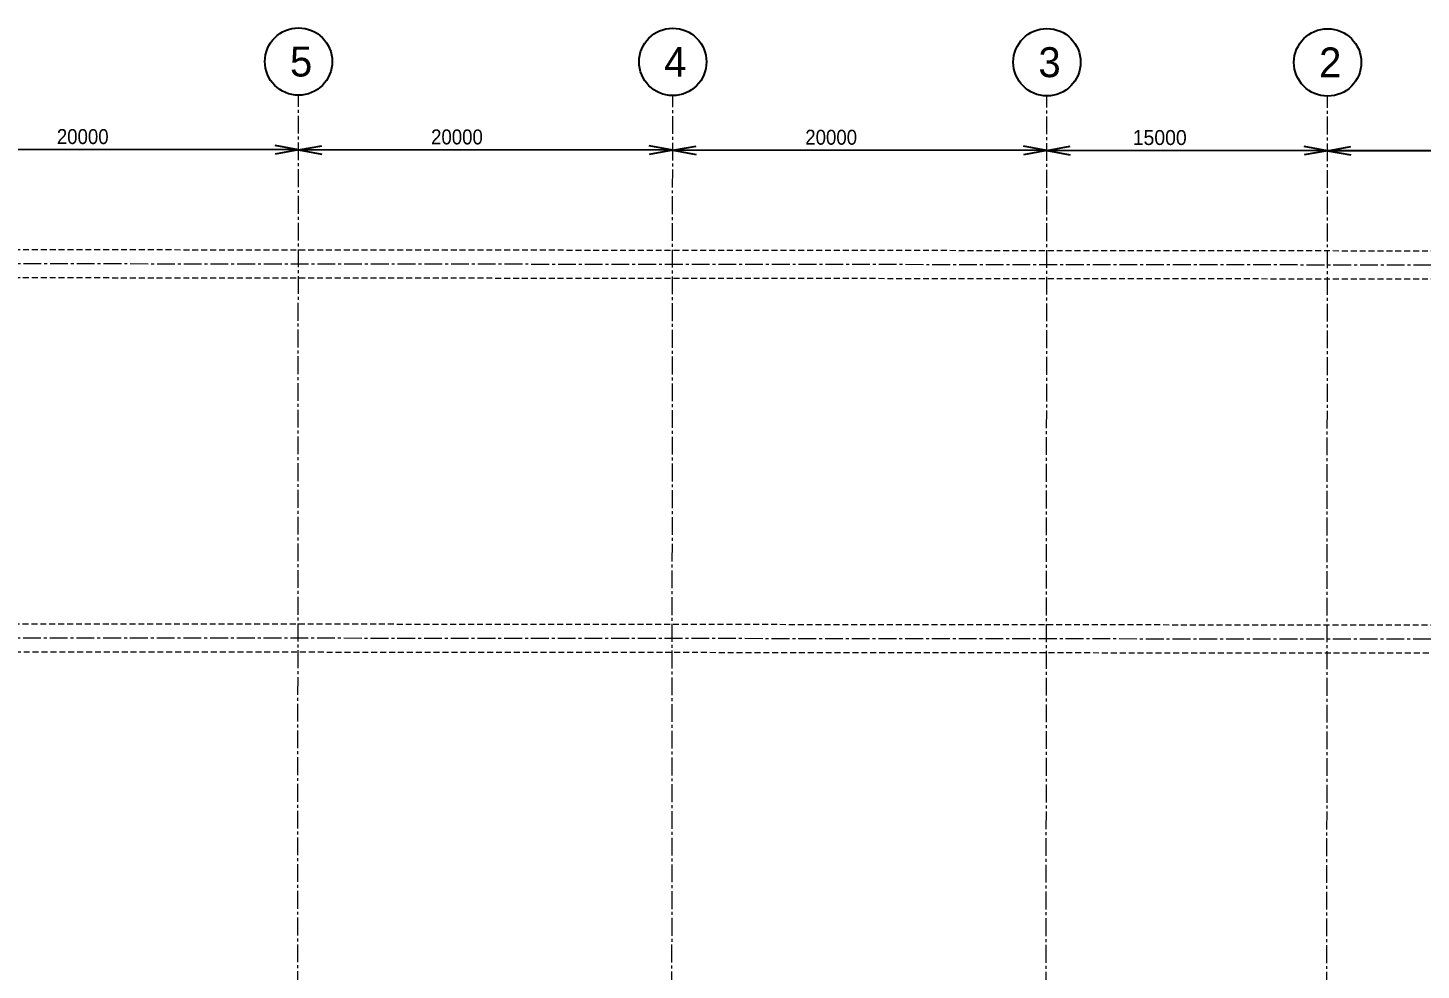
# Model space of a CAD drawing. Header units: millimetres. Extents: x -1487388 to 1863726, y -1887513 to 1367480.
# Drawn here: x 85586 to 160049, y -1390723 to -1340354 of the extents above; entities that cross this region are included whole.
import ezdxf

# ---------------------------------------------------------------- set-up
doc = ezdxf.new("R2010")
doc.units = ezdxf.units.MM
doc.header["$LTSCALE"] = 50
doc.linetypes.add('CENTER', pattern=[9.525, 6.35, -3.175])
doc.linetypes.add('CENTER2', pattern=[28.575, 19.05, -3.175, 3.175, -3.175])
doc.layers.add('一点鎖線', color=6, linetype='CENTER', lineweight=20)
doc.layers.add('注釈', color=9, linetype='Continuous', lineweight=25)
doc.layers.add('寸法', color=7, linetype='Continuous')
doc.layers.add('通り芯', color=7, linetype='Continuous')
doc.styles.get("Standard").update_dxf_attribs({"font": 'MS UI Gothic.ttf'})

msp = doc.modelspace()

# ---------------------------------------------------------------- linework, layer by layer
at = {"layer": '一点鎖線'}
for p, q in [((-269955.9, -1351895.4), (203152.3, -1352305.3)), ((-269957.2, -1353395.4), (203151, -1353805.3)), ((-270933, -1371894.6), (203135, -1372305.3)), ((-270869.8, -1373394.7), (203133.7, -1373805.3))]:
    msp.add_line(p, q, dxfattribs=at)
at = {"layer": '寸法'}
for p, q in [((100048.5, -1346875.6), (80048.6, -1346858.3)), ((100048.5, -1346875.6), (98797.2, -1347099.3)), ((100048.5, -1346875.6), (98797.5, -1346649.7)), ((100048.5, -1346875.6), (101299.9, -1346651.9)), ((120048.5, -1346892.9), (100048.5, -1346875.6)), ((100048.5, -1346875.6), (101299.5, -1347101.5)), ((120048.5, -1346892.9), (118797.1, -1347116.7)), ((120048.5, -1346892.9), (118797.5, -1346667.1)), ((120048.5, -1346892.9), (121299.9, -1346669.2)), ((140048.5, -1346910.3), (120048.5, -1346892.9)), ((120048.5, -1346892.9), (121299.5, -1347118.8)), ((140048.5, -1346910.3), (138797.1, -1347134)), ((140048.5, -1346910.3), (138797.5, -1346684.4)), ((140048.5, -1346910.3), (141299.9, -1346686.5)), ((155048.5, -1346923.3), (140048.5, -1346910.3)), ((140048.5, -1346910.3), (141299.5, -1347136.1)), ((155048.5, -1346923.3), (153797.1, -1347147)), ((155048.5, -1346923.3), (153797.5, -1346697.4)), ((155048.5, -1346923.3), (156299.9, -1346699.5)), ((180048.5, -1346944.9), (155048.5, -1346923.3)), ((155048.5, -1346923.3), (156299.5, -1347149.1))]:
    msp.add_line(p, q, dxfattribs=at)
at = {"layer": '注釈', "color": 7}
for centre in [(100052.6, -1342153.8), (120052.6, -1342171.1), (140052.6, -1342188.5), (155052.6, -1342201.5)]:
    msp.add_circle(centre, 1800, dxfattribs=at)
at = {"layer": '通り芯', "color": 8, "linetype": 'CENTER2', "lineweight": 13}
for p, q in [((99970.1, -1437445.4), (100051, -1343999.4)), ((119970.1, -1437462.8), (120051, -1344016.7)), ((139970.1, -1437480.1), (140051, -1344034.1)), ((154970.1, -1437493.1), (155051, -1344047.1)), ((-276127.5, -1352640.1), (213436.6, -1353064.2)), ((-276144.8, -1372640.1), (213419.3, -1373064.2))]:
    msp.add_line(p, q, dxfattribs=at)

# ---------------------------------------------------------------- texts
at = {"layer": '寸法'}
for s, width, p in [('20000', 0.929941, (87135.2, -1346564.3)), ('20000', 0.929941, (107135.2, -1346581.7)), ('20000', 0.929941, (127135.2, -1346599)), ('15000', 0.969796, (144635.2, -1346614.1))]:
    msp.add_text(s, height=800, rotation=359.950361, dxfattribs=dict(at, width=width)).set_placement(p)
at = {"layer": '注釈', "color": 7}
for s, p in [('5', (99594.8, -1342953.4)), ('4', (119594.8, -1342970.7)), ('3', (139594.8, -1342988.1)), ('2', (154594.8, -1343001.1))]:
    msp.add_text(s, height=1600, rotation=359.950361, dxfattribs=at).set_placement(p)

doc.saveas('drawing.dxf')
